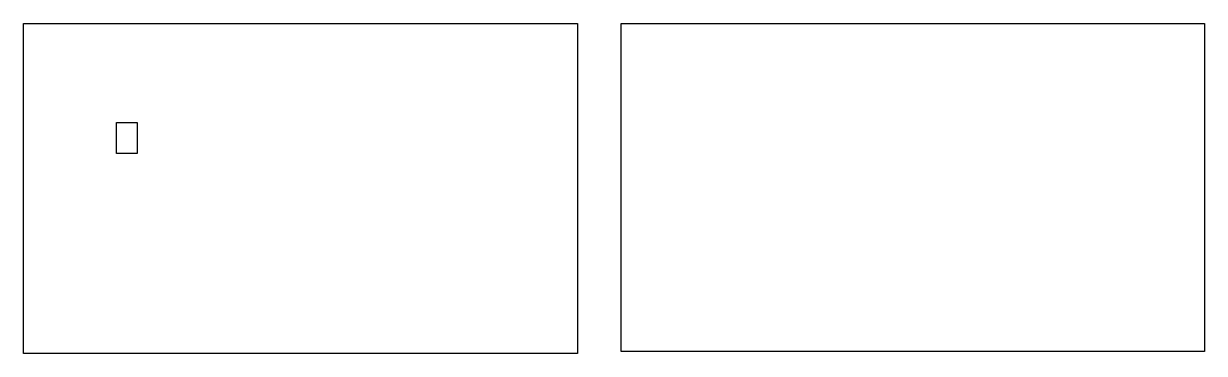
# Model space of a CAD drawing. Header units: millimetres. Extents: x 1513 to 5332, y 1096 to 2162.
import ezdxf

# ---------------------------------------------------------------- set-up
doc = ezdxf.new("R2010")
doc.units = ezdxf.units.MM

msp = doc.modelspace()

# ---------------------------------------------------------------- linework, layer by layer
for points in [[(1513.2, 2162), (3304.8, 2162), (3304.8, 1095.7), (1513.2, 1095.7)], [(3445.4, 2162), (5332.2, 2162), (5332.2, 1102.2), (3445.4, 1102.2)], [(1814, 1841.9), (1881, 1841.9), (1881, 1742.4), (1814, 1742.4)]]:
    msp.add_lwpolyline(points, close=True)

doc.saveas('drawing.dxf')
